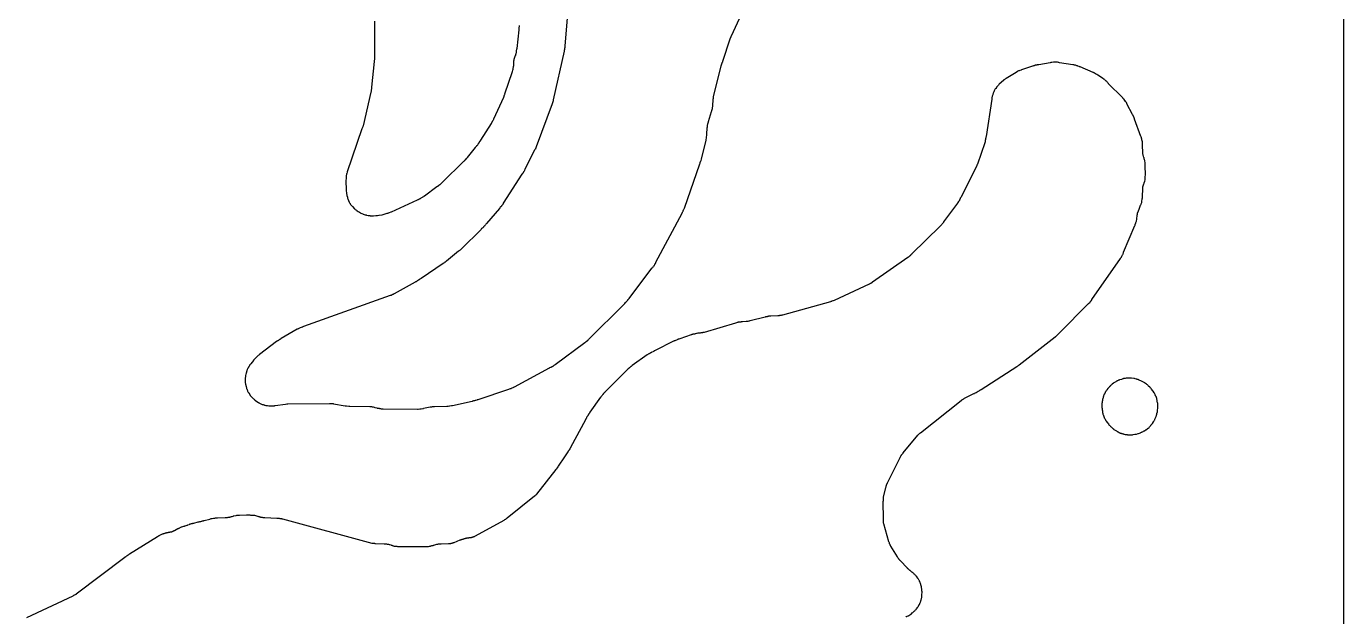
# Model space of a CAD drawing. Header units: millimetres. Extents: x 0 to 300, y 0 to 300.
# Drawn here: x 173.6 to 300.1, y 150 to 206.6 of the extents above; entities that cross this region are included whole.
import ezdxf

# ---------------------------------------------------------------- set-up
doc = ezdxf.new("R2010")
doc.units = ezdxf.units.MM
doc.layers.add('CUT', color=7, linetype='CONTINUOUS')

msp = doc.modelspace()

# ---------------------------------------------------------------- linework, layer by layer
at = {"layer": 'CUT'}
for points in [[(300.05, 299.43), (300.05, 0.57)], [(225.58, 208.2), (225.3, 204.78), (225.29, 204.75), (225.29, 204.74), (225.29, 204.72), (225.28, 204.68), (225.27, 204.63), (225.27, 204.62), (225.27, 204.58), (225.26, 204.54), (225.26, 204.52), (225.26, 204.49), (225.25, 204.47), (225.25, 204.46), (225.25, 204.45), (225.25, 204.43), (225.24, 204.41), (225.24, 204.39), (225.23, 204.37), (225.22, 204.32), (225.22, 204.3), (225.21, 204.26), (224.17, 199.59), (224.17, 199.56), (224.16, 199.53), (224.16, 199.51), (224.15, 199.48), (224.15, 199.47), (224.15, 199.46), (224.14, 199.44), (224.14, 199.42), (224.13, 199.4), (224.12, 199.37), (224.12, 199.36), (224.11, 199.34), (224.1, 199.31), (224.09, 199.29), (224.09, 199.27), (224.08, 199.24), (224.08, 199.23), (224.07, 199.21), (222.53, 195.08), (222.52, 195.06), (222.51, 195.03), (222.5, 195.01), (222.5, 194.99), (222.49, 194.97), (222.49, 194.96), (222.48, 194.94), (222.48, 194.93), (222.46, 194.88), (222.46, 194.87), (222.44, 194.86), (222.41, 194.81), (222.37, 194.75), (221.46, 192.95), (221.44, 192.9), (221.42, 192.85), (221.4, 192.82), (221.4, 192.81), (221.37, 192.76), (221.35, 192.71), (221.35, 192.7), (221.34, 192.69), (221.32, 192.67), (221.31, 192.65), (221.3, 192.64), (221.29, 192.63), (221.29, 192.62), (221.27, 192.6), (221.24, 192.55), (221.24, 192.54), (221.23, 192.53), (221.22, 192.52), (221.21, 192.51), (221.21, 192.5), (221.17, 192.46), (219.38, 189.66), (219.36, 189.62), (219.34, 189.58), (219.32, 189.55), (219.3, 189.51), (219.29, 189.51), (219.28, 189.49), (219.23, 189.44), (219.22, 189.42), (219.2, 189.4), (219.16, 189.36), (219.13, 189.32), (219.12, 189.32), (219.12, 189.31), (219.08, 189.28), (219.06, 189.24), (219.03, 189.21), (219.02, 189.19), (219, 189.18), (219, 189.17), (217.75, 187.72), (217.73, 187.68), (217.71, 187.66), (217.67, 187.6), (217.6, 187.53), (217.61, 187.53), (217.6, 187.52), (217.57, 187.49), (217.56, 187.48), (217.55, 187.47), (217.52, 187.43), (217.49, 187.4), (217.5, 187.4), (217.45, 187.35), (217.4, 187.32), (217.34, 187.26), (217.33, 187.25), (217.3, 187.23), (217.24, 187.16), (215.37, 185.28), (215.36, 185.28), (215.3, 185.22), (215.24, 185.18), (215.17, 185.13), (215.14, 185.11), (215.09, 185.07), (213.93, 184.12), (213.91, 184.1), (213.9, 184.1), (213.83, 184.04), (213.8, 184.01), (213.78, 184), (213.73, 183.96), (213.7, 183.94), (213.69, 183.94), (213.66, 183.92), (213.64, 183.92), (213.61, 183.9), (213.59, 183.89), (211.49, 182.45), (211.47, 182.44), (211.43, 182.41), (211.42, 182.41), (211.38, 182.38), (211.36, 182.37), (211.33, 182.35), (211.32, 182.34), (211.31, 182.34), (211.29, 182.32), (211.28, 182.31), (211.27, 182.3), (211.26, 182.3), (211.24, 182.29), (211.24, 182.28), (211.23, 182.28), (211.23, 182.27), (211.22, 182.27), (211.21, 182.26), (211.18, 182.25), (211.18, 182.24), (211.17, 182.24), (211.14, 182.22), (211.12, 182.21), (211.1, 182.2), (211.08, 182.19), (211.04, 182.17), (211.01, 182.14), (211, 182.14), (210.99, 182.13), (210.97, 182.12), (210.95, 182.11), (210.94, 182.1), (210.93, 182.1), (208.89, 180.97), (208.8, 180.92), (208.79, 180.92), (208.76, 180.91), (208.74, 180.9), (208.7, 180.88), (208.69, 180.88), (208.67, 180.87), (208.65, 180.86), (208.64, 180.85), (208.61, 180.83), (208.6, 180.83), (208.59, 180.82), (208.58, 180.81), (208.57, 180.81), (208.56, 180.81), (208.51, 180.8), (200.19, 177.84), (200.12, 177.81), (200.1, 177.79), (200.06, 177.78), (199.88, 177.71), (199.81, 177.68), (199.68, 177.61), (199.67, 177.61), (199.65, 177.6), (199.63, 177.59), (199.6, 177.57), (198.06, 176.68), (198.05, 176.68), (198.03, 176.66), (198.02, 176.65), (198, 176.64), (197.98, 176.63), (197.97, 176.63), (197.94, 176.61), (197.92, 176.6), (197.91, 176.6), (197.86, 176.56), (197.82, 176.54), (197.8, 176.53), (197.8, 176.52), (197.79, 176.52), (197.79, 176.51), (197.74, 176.48), (197.73, 176.48), (197.69, 176.46), (197.66, 176.43), (197.65, 176.42), (197.63, 176.41), (197.6, 176.39), (195.98, 175.16), (195.93, 175.11), (195.92, 175.1), (195.9, 175.09), (195.85, 175.06), (195.78, 175), (195.75, 174.96), (195.52, 174.73), (195.48, 174.7), (195.45, 174.66), (195.41, 174.6), (195.4, 174.59), (195.14, 174.26), (195.14, 174.25), (195.11, 174.22), (195.1, 174.21), (195.05, 174.15), (195.02, 174.12), (195, 174.08), (194.97, 174.03), (194.95, 174), (194.87, 173.85), (194.86, 173.84), (194.8, 173.72), (194.78, 173.67), (194.76, 173.61), (194.75, 173.56), (194.75, 173.54), (194.74, 173.51), (194.71, 173.43), (194.7, 173.4), (194.7, 173.39), (194.69, 173.36), (194.68, 173.34), (194.68, 173.33), (194.67, 173.27), (194.64, 173.14), (194.62, 173.08), (194.62, 173.04), (194.62, 173.01), (194.62, 172.99), (194.61, 172.91), (194.61, 172.86), (194.61, 172.85), (194.6, 172.67), (194.6, 172.6), (194.61, 172.48), (194.61, 172.47), (194.61, 172.44), (194.61, 172.42), (194.62, 172.37), (194.63, 172.31), (194.64, 172.25), (194.65, 172.23), (194.65, 172.21), (194.65, 172.19), (194.66, 172.16), (194.66, 172.15), (194.68, 172.1), (194.74, 171.9), (194.75, 171.85), (194.79, 171.75), (194.81, 171.7), (194.81, 171.69), (194.83, 171.64), (194.86, 171.58), (194.9, 171.53), (194.91, 171.51), (194.93, 171.47), (194.94, 171.46), (194.95, 171.45), (195.04, 171.3), (195.09, 171.23), (195.2, 171.1), (195.24, 171.07), (195.37, 170.94), (195.41, 170.89), (195.45, 170.86), (195.45, 170.85), (195.46, 170.85), (195.48, 170.83), (195.49, 170.81), (195.54, 170.77), (195.58, 170.74), (195.59, 170.74), (195.6, 170.73), (195.8, 170.59), (195.81, 170.58), (195.87, 170.54), (195.88, 170.53), (195.9, 170.52), (195.92, 170.51), (195.93, 170.51), (195.95, 170.5), (195.97, 170.49), (195.98, 170.48), (196.03, 170.46), (196.04, 170.46), (196.24, 170.37), (196.32, 170.34), (196.38, 170.32), (196.39, 170.32), (196.4, 170.31), (196.43, 170.31), (196.45, 170.3), (196.49, 170.29), (196.57, 170.27), (196.62, 170.27), (196.64, 170.27), (196.65, 170.27), (196.75, 170.25), (196.88, 170.23), (196.92, 170.22), (196.97, 170.22), (197.25, 170.22), (197.31, 170.22), (197.38, 170.23), (197.4, 170.24), (197.44, 170.25), (197.47, 170.26), (197.48, 170.26), (198.46, 170.4), (198.59, 170.41), (198.68, 170.41), (198.69, 170.41), (202.69, 170.46), (202.76, 170.45), (202.82, 170.45), (202.89, 170.45), (203.02, 170.44), (203.03, 170.44), (203.08, 170.43), (204.21, 170.24), (204.24, 170.23), (204.33, 170.22), (204.34, 170.22), (204.54, 170.2), (204.6, 170.2), (204.65, 170.2), (206.57, 170.16), (206.58, 170.16), (206.62, 170.16), (206.67, 170.15), (206.74, 170.15), (206.78, 170.14), (206.8, 170.14), (206.85, 170.14), (206.86, 170.14), (206.9, 170.12), (206.98, 170.1), (207.04, 170.08), (207.09, 170.06), (207.23, 170.02), (207.28, 170.01), (207.31, 170.01), (207.33, 170), (207.38, 170), (207.39, 170), (207.4, 170), (207.47, 169.99), (207.5, 169.98), (207.55, 169.97), (207.57, 169.97), (207.6, 169.96), (207.65, 169.95), (207.79, 169.94), (207.83, 169.94), (207.84, 169.94), (211.14, 169.92), (211.18, 169.92), (211.21, 169.92), (211.38, 169.93), (211.39, 169.93), (211.41, 169.93), (211.45, 169.93), (211.5, 169.94), (211.66, 169.97), (211.67, 169.97), (211.72, 169.98), (211.73, 169.99), (212.36, 170.13), (212.43, 170.14), (212.44, 170.14), (212.51, 170.14), (212.57, 170.15), (212.59, 170.15), (212.64, 170.15), (212.69, 170.16), (212.76, 170.16), (212.78, 170.16), (213.97, 170.21), (214.04, 170.21), (214.1, 170.21), (214.2, 170.22), (214.26, 170.23), (214.41, 170.26), (214.45, 170.26), (214.51, 170.27), (216.4, 170.69), (216.41, 170.69), (216.42, 170.69), (216.45, 170.7), (216.5, 170.71), (216.55, 170.73), (216.56, 170.73), (216.59, 170.73), (216.66, 170.74), (216.72, 170.76), (216.74, 170.77), (216.87, 170.81), (216.9, 170.82), (216.91, 170.82), (216.96, 170.84), (216.98, 170.85), (219.92, 171.83), (219.97, 171.85), (220.06, 171.88), (220.1, 171.89), (220.11, 171.89), (220.13, 171.9), (220.16, 171.91), (220.17, 171.92), (220.18, 171.92), (220.18, 171.93), (220.22, 171.94), (220.33, 172), (220.35, 172.01), (220.38, 172.02), (220.44, 172.04), (223.81, 173.87), (223.83, 173.88), (223.84, 173.88), (223.86, 173.89), (223.93, 173.93), (223.97, 173.95), (223.98, 173.95), (224.01, 173.96), (224.03, 173.97), (224.08, 174), (224.09, 174.01), (224.1, 174.01), (224.15, 174.04), (224.16, 174.05), (224.2, 174.08), (224.27, 174.13), (224.32, 174.16), (224.37, 174.19), (227.2, 176.29), (227.23, 176.32), (227.26, 176.35), (227.27, 176.35), (227.32, 176.39), (227.34, 176.4), (227.46, 176.51), (227.48, 176.52), (227.51, 176.54), (227.55, 176.58), (230.97, 179.97), (231.03, 180.04), (231.05, 180.06), (231.11, 180.13), (231.11, 180.14), (231.16, 180.19), (231.18, 180.21), (231.2, 180.23), (231.22, 180.25), (231.26, 180.29), (231.3, 180.34), (231.32, 180.37), (231.33, 180.39), (231.34, 180.4), (231.34, 180.41), (231.35, 180.42), (231.38, 180.45), (231.39, 180.47), (231.42, 180.5), (231.45, 180.53), (233.65, 183.43), (233.68, 183.47), (233.73, 183.51), (233.75, 183.55), (233.76, 183.57), (233.8, 183.62), (233.81, 183.63), (233.81, 183.64), (233.82, 183.65), (233.83, 183.66), (233.85, 183.67), (233.88, 183.73), (233.92, 183.78), (233.94, 183.84), (233.98, 183.89), (234.01, 183.94), (234.02, 183.96), (234.03, 183.98), (234.03, 184), (236.54, 188.73), (236.55, 188.74), (236.57, 188.78), (236.59, 188.82), (236.61, 188.87), (236.62, 188.88), (236.64, 188.92), (236.66, 188.97), (236.67, 189), (236.68, 189.03), (236.68, 189.04), (236.71, 189.09), (236.73, 189.14), (236.76, 189.19), (238.25, 193.46), (238.26, 193.5), (238.28, 193.56), (238.29, 193.6), (238.31, 193.63), (238.31, 193.64), (238.32, 193.66), (238.33, 193.69), (238.34, 193.71), (238.34, 193.72), (238.36, 193.77), (238.4, 193.91), (238.4, 193.93), (238.84, 195.69), (238.85, 195.73), (238.86, 195.78), (238.88, 195.9), (238.89, 195.95), (238.89, 196), (238.91, 196.19), (238.91, 196.2), (238.92, 196.23), (238.92, 196.26), (238.92, 196.27), (238.93, 196.32), (238.96, 196.88), (238.96, 196.91), (238.96, 196.94), (238.97, 196.98), (238.98, 197.04), (238.98, 197.07), (238.99, 197.14), (238.99, 197.2), (239, 197.25), (239.02, 197.31), (239.03, 197.34), (239.05, 197.39), (239.05, 197.42), (239.06, 197.44), (239.06, 197.45), (239.07, 197.47), (239.08, 197.52), (239.37, 198.47), (239.39, 198.52), (239.41, 198.58), (239.45, 198.76), (239.45, 198.78), (239.47, 198.89), (239.48, 198.95), (239.48, 199), (239.48, 199.06), (239.52, 199.58), (239.52, 199.63), (239.53, 199.66), (239.53, 199.67), (239.54, 199.69), (239.55, 199.74), (239.56, 199.79), (239.56, 199.84), (239.56, 199.85), (239.57, 199.88), (240.29, 202.84), (240.3, 202.86), (240.3, 202.89), (240.31, 202.9), (240.32, 202.93), (240.32, 202.94), (240.33, 202.96), (240.33, 202.97), (240.34, 202.98), (240.34, 202.99), (240.35, 203.01), (240.37, 203.07), (240.38, 203.1), (240.39, 203.14), (240.4, 203.16), (240.42, 203.2), (240.44, 203.25), (240.45, 203.28), (240.46, 203.31), (241.16, 205.45), (241.17, 205.47), (241.18, 205.5), (241.2, 205.53), (241.22, 205.58), (241.23, 205.61), (241.24, 205.64), (241.26, 205.69), (241.27, 205.72), (242.81, 209.05)], [(207.02, 207.13), (207, 203.46), (207, 203.44), (206.99, 203.35), (206.98, 203.26), (206.73, 200.82), (206.73, 200.8), (206.73, 200.76), (206.72, 200.71), (206.72, 200.69), (206.72, 200.64), (206.71, 200.62), (206.71, 200.61), (206.71, 200.6), (206.7, 200.54), (206.7, 200.5), (206.7, 200.48), (206.7, 200.46), (206.7, 200.44), (206.69, 200.44), (206.69, 200.42), (206.69, 200.41), (206.68, 200.4), (206.67, 200.34), (205.92, 197.11), (205.9, 197.02), (205.89, 197.01), (205.85, 196.93), (205.83, 196.87), (205.83, 196.86), (205.81, 196.81), (205.81, 196.8), (204.4, 192.69), (204.39, 192.66), (204.35, 192.52), (204.34, 192.48), (204.3, 192.28), (204.29, 192.23), (204.28, 192.14), (204.28, 192.07), (204.28, 192), (204.27, 191.87), (204.27, 191.82), (204.29, 190.96), (204.29, 190.91), (204.29, 190.85), (204.31, 190.66), (204.32, 190.6), (204.35, 190.45), (204.37, 190.4), (204.41, 190.25), (204.41, 190.24), (204.42, 190.21), (204.42, 190.2), (204.43, 190.14), (204.45, 190.09), (204.51, 189.94), (204.53, 189.89), (204.55, 189.86), (204.55, 189.85), (204.57, 189.81), (204.59, 189.77), (204.59, 189.76), (204.62, 189.71), (204.67, 189.63), (204.68, 189.61), (204.71, 189.56), (204.74, 189.52), (204.78, 189.47), (204.89, 189.35), (204.91, 189.34), (205.1, 189.14), (205.12, 189.12), (205.16, 189.07), (205.21, 189.02), (205.27, 188.99), (205.32, 188.95), (205.34, 188.94), (205.43, 188.88), (205.5, 188.83), (205.54, 188.81), (205.55, 188.8), (205.56, 188.8), (205.66, 188.74), (205.71, 188.72), (205.89, 188.64), (205.94, 188.62), (206.12, 188.56), (206.18, 188.54), (206.2, 188.54), (206.24, 188.53), (206.25, 188.53), (206.39, 188.5), (206.42, 188.5), (206.55, 188.48), (206.59, 188.47), (206.64, 188.47), (206.9, 188.47), (206.93, 188.47), (207.14, 188.48), (207.21, 188.48), (207.29, 188.49), (207.43, 188.51), (207.47, 188.51), (207.71, 188.56), (207.75, 188.57), (208.24, 188.71), (208.28, 188.72), (208.39, 188.76), (208.4, 188.76), (208.42, 188.77), (208.45, 188.78), (208.6, 188.84), (208.63, 188.85), (211.15, 190), (211.19, 190.02), (211.2, 190.03), (211.21, 190.03), (211.23, 190.04), (211.26, 190.05), (211.29, 190.06), (211.34, 190.08), (211.39, 190.11), (211.44, 190.13), (211.46, 190.15), (211.48, 190.17), (211.5, 190.18), (211.68, 190.29), (211.73, 190.33), (211.74, 190.33), (211.77, 190.36), (211.79, 190.38), (211.8, 190.39), (213, 191.26), (213.04, 191.28), (213.08, 191.32), (213.09, 191.32), (213.1, 191.33), (213.11, 191.33), (213.12, 191.34), (213.14, 191.35), (213.15, 191.35), (213.17, 191.37), (213.17, 191.38), (213.18, 191.38), (213.19, 191.39), (213.22, 191.41), (213.23, 191.41), (213.23, 191.42), (213.25, 191.43), (213.26, 191.44), (213.29, 191.46), (213.3, 191.47), (213.32, 191.48), (213.37, 191.52), (213.41, 191.56), (213.42, 191.57), (213.43, 191.58), (213.47, 191.62), (213.48, 191.63), (213.53, 191.68), (213.58, 191.72), (215.52, 193.63), (215.56, 193.66), (215.6, 193.7), (215.64, 193.74), (215.65, 193.75), (215.68, 193.78), (215.69, 193.79), (215.73, 193.83), (215.78, 193.88), (215.83, 193.95), (215.85, 193.96), (215.86, 193.98), (215.87, 193.98), (215.93, 194.05), (215.94, 194.07), (216.7, 195.02), (216.71, 195.04), (216.77, 195.1), (216.82, 195.14), (216.83, 195.17), (216.84, 195.19), (216.85, 195.2), (216.87, 195.22), (216.88, 195.23), (216.89, 195.25), (216.92, 195.28), (216.95, 195.32), (216.97, 195.35), (216.98, 195.37), (216.99, 195.38), (217.01, 195.4), (217.02, 195.42), (217.03, 195.44), (217.04, 195.45), (217.04, 195.46), (217.05, 195.47), (217.06, 195.48), (217.07, 195.5), (217.08, 195.51), (217.08, 195.52), (217.09, 195.54), (217.09, 195.55), (217.1, 195.56), (217.12, 195.58), (217.14, 195.61), (217.15, 195.62), (217.18, 195.67), (217.19, 195.69), (217.2, 195.71), (217.21, 195.72), (218.23, 197.31), (218.26, 197.36), (218.27, 197.38), (218.28, 197.41), (218.29, 197.42), (218.29, 197.43), (218.4, 197.63), (218.41, 197.64), (218.44, 197.68), (218.46, 197.73), (218.48, 197.78), (219.42, 199.85), (219.43, 199.86), (219.44, 199.89), (219.45, 199.92), (219.47, 199.97), (219.47, 199.98), (219.5, 200.07), (219.51, 200.09), (219.53, 200.15), (219.54, 200.17), (220.25, 202.31), (220.3, 202.45), (220.3, 202.47), (220.31, 202.49), (220.31, 202.5), (220.31, 202.51), (220.33, 202.58), (220.36, 202.74), (220.37, 202.79), (220.37, 202.81), (220.38, 202.85), (220.39, 202.93), (220.39, 203), (220.39, 203.04), (220.4, 203.19), (220.4, 203.23), (220.4, 203.33), (220.41, 203.42), (220.41, 203.46), (220.42, 203.48), (220.43, 203.52), (220.43, 203.53), (220.44, 203.56), (220.45, 203.58), (220.45, 203.59), (220.46, 203.62), (220.47, 203.63), (220.48, 203.65), (220.48, 203.66), (220.49, 203.68), (220.5, 203.7), (220.51, 203.73), (220.52, 203.76), (220.53, 203.79), (220.53, 203.81), (220.54, 203.82), (220.55, 203.84), (220.55, 203.85), (220.57, 203.89), (220.59, 203.95), (220.61, 204.02), (220.62, 204.07), (220.63, 204.13), (220.63, 204.19), (220.63, 204.22), (220.66, 204.37), (220.67, 204.41), (220.69, 204.47), (220.7, 204.53), (220.9, 206.31), (220.9, 206.38), (220.9, 206.45), (220.92, 206.71)], [(258.05, 149.99), (258.05, 150), (258.1, 150.01), (258.15, 150.04), (258.23, 150.08), (258.24, 150.08), (258.26, 150.09), (258.31, 150.12), (258.5, 150.24), (258.55, 150.28), (258.64, 150.35), (258.69, 150.4), (258.85, 150.55), (258.87, 150.57), (258.92, 150.62), (258.96, 150.66), (259, 150.7), (259.04, 150.75), (259.05, 150.76), (259.17, 150.92), (259.19, 150.96), (259.22, 151), (259.3, 151.15), (259.32, 151.18), (259.4, 151.37), (259.42, 151.4), (259.43, 151.42), (259.45, 151.47), (259.47, 151.53), (259.49, 151.6), (259.5, 151.65), (259.5, 151.66), (259.51, 151.7), (259.51, 151.71), (259.54, 151.87), (259.56, 151.96), (259.57, 152.02), (259.57, 152.08), (259.57, 152.12), (259.58, 152.31), (259.58, 152.39), (259.57, 152.48), (259.57, 152.49), (259.57, 152.55), (259.56, 152.61), (259.55, 152.65), (259.52, 152.81), (259.51, 152.86), (259.46, 153.05), (259.46, 153.06), (259.46, 153.07), (259.45, 153.1), (259.45, 153.12), (259.43, 153.18), (259.42, 153.21), (259.41, 153.22), (259.4, 153.26), (259.39, 153.28), (259.38, 153.31), (259.38, 153.32), (259.37, 153.33), (259.34, 153.38), (259.32, 153.43), (259.3, 153.47), (259.3, 153.48), (259.27, 153.53), (259.22, 153.61), (259.2, 153.63), (259.19, 153.65), (259.18, 153.66), (259.17, 153.67), (259.17, 153.68), (259.16, 153.69), (259.15, 153.7), (259.15, 153.71), (259.14, 153.72), (259.13, 153.73), (259.1, 153.78), (259.03, 153.87), (258.98, 153.92), (258.95, 153.96), (258.91, 154.01), (258.86, 154.06), (258.82, 154.09), (258.79, 154.12), (258.75, 154.16), (258.74, 154.16), (258.7, 154.2), (258.67, 154.22), (258.65, 154.24), (258.62, 154.26), (258.61, 154.27), (258.59, 154.28), (258.51, 154.35), (258.47, 154.38), (258.46, 154.38), (258.43, 154.41), (258.42, 154.42), (258.4, 154.44), (258.33, 154.5), (258.31, 154.51), (258.3, 154.52), (258.27, 154.56), (258.23, 154.59), (258.22, 154.6), (258.19, 154.63), (258.18, 154.64), (257.47, 155.39), (257.45, 155.4), (257.43, 155.42), (257.41, 155.45), (257.39, 155.47), (257.37, 155.5), (257.32, 155.56), (257.31, 155.57), (257.27, 155.62), (257.24, 155.68), (257.24, 155.69), (257.21, 155.73), (256.59, 156.75), (256.57, 156.79), (256.56, 156.81), (256.54, 156.84), (256.54, 156.85), (256.53, 156.86), (256.52, 156.87), (256.51, 156.89), (256.5, 156.91), (256.49, 156.94), (256.48, 156.95), (256.48, 156.96), (256.47, 156.99), (256.46, 157), (256.46, 157.01), (256.45, 157.02), (256.44, 157.05), (256.44, 157.07), (256.42, 157.12), (256.4, 157.17), (255.91, 158.92), (255.89, 158.97), (255.89, 158.99), (255.89, 159), (255.89, 159.05), (255.88, 159.1), (255.88, 159.11), (255.88, 159.16), (255.88, 159.22), (255.87, 159.28), (255.86, 159.3), (255.86, 159.35), (255.85, 161.06), (255.86, 161.13), (255.86, 161.19), (255.86, 161.23), (255.87, 161.26), (255.88, 161.32), (255.88, 161.36), (255.89, 161.4), (255.89, 161.46), (256.11, 162.39), (256.13, 162.46), (256.13, 162.48), (256.13, 162.49), (256.13, 162.5), (256.14, 162.54), (256.14, 162.56), (256.15, 162.59), (256.15, 162.6), (256.16, 162.62), (256.17, 162.65), (256.18, 162.68), (256.19, 162.7), (256.19, 162.71), (256.2, 162.72), (256.2, 162.73), (256.21, 162.73), (256.21, 162.74), (256.22, 162.74), (256.22, 162.75), (256.23, 162.77), (256.24, 162.78), (256.25, 162.8), (256.27, 162.84), (256.27, 162.85), (257.46, 165.26), (257.46, 165.27), (257.47, 165.28), (257.49, 165.31), (257.51, 165.35), (257.54, 165.4), (257.55, 165.43), (257.56, 165.44), (257.57, 165.45), (257.57, 165.46), (257.61, 165.51), (257.62, 165.52), (257.64, 165.56), (257.65, 165.57), (257.66, 165.58), (257.69, 165.61), (257.69, 165.62), (257.73, 165.66), (257.75, 165.69), (257.76, 165.71), (259.18, 167.42), (259.23, 167.48), (259.24, 167.48), (259.24, 167.49), (259.3, 167.54), (259.3, 167.55), (259.32, 167.57), (259.33, 167.58), (259.35, 167.59), (259.36, 167.6), (259.42, 167.64), (263.33, 170.73), (263.38, 170.78), (263.39, 170.79), (263.42, 170.8), (263.42, 170.81), (263.44, 170.82), (263.44, 170.83), (263.45, 170.83), (263.51, 170.87), (263.55, 170.9), (263.57, 170.91), (263.58, 170.91), (263.62, 170.93), (263.66, 170.95), (263.71, 170.98), (264.56, 171.4), (264.61, 171.42), (264.62, 171.43), (264.7, 171.46), (264.77, 171.5), (264.97, 171.62), (265, 171.64), (265.05, 171.66), (265.09, 171.7), (265.1, 171.7), (265.14, 171.72), (265.16, 171.73), (265.17, 171.75), (265.19, 171.76), (265.26, 171.81), (268.68, 173.99), (268.69, 174), (268.74, 174.03), (268.77, 174.05), (268.82, 174.09), (268.87, 174.14), (268.91, 174.17), (272.35, 176.84), (272.4, 176.89), (272.41, 176.89), (272.56, 177.02), (272.6, 177.06), (272.61, 177.07), (272.63, 177.09), (272.64, 177.1), (272.67, 177.13), (272.72, 177.18), (272.74, 177.2), (275.56, 180.04), (275.58, 180.06), (275.59, 180.07), (275.67, 180.15), (275.71, 180.19), (275.71, 180.2), (275.75, 180.24), (275.77, 180.27), (275.78, 180.29), (275.8, 180.31), (275.83, 180.35), (275.84, 180.36), (275.85, 180.38), (275.86, 180.39), (275.87, 180.4), (275.89, 180.42), (278.62, 184.37), (278.66, 184.42), (278.68, 184.46), (278.7, 184.48), (278.72, 184.5), (278.73, 184.53), (278.74, 184.54), (278.74, 184.55), (278.75, 184.56), (278.77, 184.6), (278.79, 184.65), (278.83, 184.72), (278.85, 184.76), (278.87, 184.8), (278.89, 184.85), (278.91, 184.9), (278.92, 184.93), (278.92, 184.96), (280.01, 187.53), (280.02, 187.55), (280.03, 187.57), (280.04, 187.59), (280.04, 187.61), (280.05, 187.63), (280.1, 187.78), (280.11, 187.81), (280.15, 187.95), (280.16, 187.98), (280.19, 188.12), (280.2, 188.19), (280.2, 188.25), (280.2, 188.28), (280.22, 188.38), (280.22, 188.39), (280.23, 188.42), (280.23, 188.44), (280.24, 188.49), (280.24, 188.55), (280.25, 188.6), (280.25, 188.62), (280.25, 188.63), (280.25, 188.64), (280.26, 188.68), (280.26, 188.69), (280.27, 188.73), (280.27, 188.74), (280.28, 188.76), (280.29, 188.79), (280.29, 188.8), (280.3, 188.81), (280.3, 188.82), (280.31, 188.83), (280.32, 188.85), (280.33, 188.88), (280.34, 188.9), (280.35, 188.92), (280.35, 188.93), (280.36, 188.96), (280.38, 189.01), (280.56, 189.47), (280.58, 189.5), (280.61, 189.58), (280.62, 189.61), (280.64, 189.67), (280.64, 189.68), (280.64, 189.69), (280.66, 189.73), (280.67, 189.79), (280.67, 189.81), (280.68, 189.84), (280.68, 189.87), (280.68, 189.9), (280.71, 190.04), (280.72, 190.08), (280.72, 190.09), (280.72, 190.1), (280.74, 190.18), (280.74, 190.25), (280.74, 190.33), (280.77, 191.02), (280.77, 191.05), (280.77, 191.13), (280.78, 191.22), (280.78, 191.25), (280.78, 191.27), (280.79, 191.28), (280.79, 191.29), (280.79, 191.3), (280.8, 191.32), (280.81, 191.35), (280.81, 191.36), (280.83, 191.41), (280.83, 191.42), (280.83, 191.43), (280.84, 191.45), (280.84, 191.46), (280.85, 191.47), (280.85, 191.48), (280.86, 191.51), (280.87, 191.53), (280.89, 191.59), (280.9, 191.61), (280.9, 191.62), (280.91, 191.64), (280.91, 191.65), (280.92, 191.67), (280.93, 191.7), (280.93, 191.71), (280.93, 191.72), (280.95, 191.76), (280.99, 191.94), (281, 192), (281, 192.07), (281, 192.08), (281.01, 192.15), (281.01, 192.19), (281.02, 192.39), (281.02, 192.43), (281.01, 193.22), (281.01, 193.27), (281.01, 193.31), (281, 193.46), (280.99, 193.52), (280.98, 193.57), (280.96, 193.7), (280.95, 193.76), (280.93, 193.84), (280.93, 193.85), (280.91, 193.9), (280.9, 193.95), (280.9, 193.96), (280.89, 193.99), (280.89, 194.01), (280.87, 194.07), (280.83, 194.17), (280.81, 194.24), (280.8, 194.28), (280.79, 194.31), (280.78, 194.39), (280.77, 194.48), (280.77, 194.52), (280.77, 194.54), (280.75, 195.22), (280.75, 195.3), (280.75, 195.34), (280.74, 195.44), (280.74, 195.45), (280.74, 195.48), (280.74, 195.51), (280.73, 195.57), (280.69, 195.76), (280.67, 195.81), (280.6, 196.04), (280.59, 196.08), (279.98, 197.72), (279.97, 197.76), (279.96, 197.81), (279.95, 197.82), (279.94, 197.86), (279.84, 198.08), (279.83, 198.1), (279.82, 198.12), (279.8, 198.16), (279.79, 198.17), (279.24, 199.21), (279.24, 199.22), (279.22, 199.27), (279.21, 199.3), (279.2, 199.32), (279.17, 199.37), (279.16, 199.38), (279.15, 199.4), (279.14, 199.41), (279.13, 199.42), (279.12, 199.44), (278.98, 199.63), (278.97, 199.64), (278.93, 199.69), (278.89, 199.73), (278.88, 199.74), (278.86, 199.76), (278.82, 199.8), (278.82, 199.81), (278.78, 199.86), (277.49, 201.14), (277.47, 201.16), (277.42, 201.21), (277.39, 201.24), (277.38, 201.25), (277.38, 201.26), (277.34, 201.31), (277.3, 201.35), (277.29, 201.35), (277.28, 201.37), (277.26, 201.39), (277.25, 201.39), (277.18, 201.46), (277.14, 201.49), (277.12, 201.5), (277.12, 201.51), (277.1, 201.52), (277.09, 201.52), (277.05, 201.56), (277.03, 201.57), (277, 201.6), (276.96, 201.62), (276.95, 201.63), (276.94, 201.64), (276.9, 201.67), (276.46, 201.96), (276.43, 201.98), (276.42, 201.98), (276.39, 202), (276.38, 202.01), (276.37, 202.02), (276.3, 202.06), (276.26, 202.09), (276.24, 202.1), (276.21, 202.12), (276.15, 202.15), (276.14, 202.15), (276.13, 202.16), (276.11, 202.17), (276.08, 202.18), (276.07, 202.19), (276.04, 202.2), (276.03, 202.2), (276.01, 202.21), (276, 202.21), (274.77, 202.74), (274.72, 202.76), (274.69, 202.77), (274.67, 202.78), (274.54, 202.83), (274.52, 202.83), (274.51, 202.84), (274.47, 202.85), (274.45, 202.86), (274.31, 202.9), (274.28, 202.91), (274.25, 202.92), (274.2, 202.93), (274.15, 202.94), (274.13, 202.94), (274.09, 202.94), (274.06, 202.94), (274.05, 202.94), (272.76, 203.15), (272.72, 203.16), (272.66, 203.18), (272.59, 203.19), (272.53, 203.19), (272.22, 203.19), (272.18, 203.19), (272.04, 203.18), (271.99, 203.17), (271.95, 203.16), (271.94, 203.16), (271.89, 203.15), (271.86, 203.14), (270.79, 202.96), (270.77, 202.96), (270.72, 202.96), (270.64, 202.94), (270.6, 202.93), (270.56, 202.93), (270.54, 202.92), (270.49, 202.91), (270.44, 202.9), (270.42, 202.89), (270.38, 202.88), (270.36, 202.87), (270.34, 202.86), (270.33, 202.86), (270.31, 202.85), (270.29, 202.84), (270.28, 202.84), (270.27, 202.84), (270.22, 202.83), (270.19, 202.82), (269.11, 202.46), (269.08, 202.45), (268.95, 202.4), (268.9, 202.38), (268.89, 202.38), (268.84, 202.36), (268.72, 202.3), (268.71, 202.29), (268.7, 202.29), (268.69, 202.28), (268.67, 202.26), (268.65, 202.25), (268.61, 202.23), (268.6, 202.22), (267.65, 201.65), (267.59, 201.62), (267.54, 201.58), (267.48, 201.55), (267.44, 201.5), (267.43, 201.49), (267.41, 201.47), (267.38, 201.45), (267.2, 201.3), (267.17, 201.26), (266.98, 201.08), (266.95, 201.05), (266.91, 201.01), (266.88, 200.98), (266.84, 200.94), (266.79, 200.88), (266.75, 200.84), (266.72, 200.79), (266.72, 200.78), (266.65, 200.69), (266.61, 200.63), (266.51, 200.46), (266.49, 200.42), (266.48, 200.41), (266.47, 200.38), (266.46, 200.35), (266.43, 200.3), (266.4, 200.22), (266.39, 200.19), (266.37, 200.13), (266.36, 200.06), (266.32, 199.93), (266.3, 199.89), (266.28, 199.8), (266.27, 199.74), (266.27, 199.7), (266.27, 199.69), (266.27, 199.67), (266.26, 199.64), (265.73, 196.06), (265.71, 196), (265.71, 195.98), (265.7, 195.96), (265.7, 195.95), (265.69, 195.93), (265.69, 195.9), (265.68, 195.87), (265.67, 195.84), (265.67, 195.82), (265.67, 195.81), (265.66, 195.77), (265.66, 195.76), (265.65, 195.73), (265.65, 195.71), (265.64, 195.66), (265.64, 195.62), (265.62, 195.56), (265.62, 195.55), (265.62, 195.54), (265.6, 195.49), (265.6, 195.47), (264.9, 193.42), (264.88, 193.4), (264.87, 193.38), (264.86, 193.34), (264.85, 193.32), (264.84, 193.3), (264.84, 193.29), (264.83, 193.27), (264.82, 193.26), (264.81, 193.24), (264.8, 193.2), (264.79, 193.19), (264.78, 193.16), (264.77, 193.14), (264.77, 193.13), (264.76, 193.12), (263.3, 190.23), (263.29, 190.21), (263.25, 190.14), (263.25, 190.13), (263.24, 190.12), (263.23, 190.1), (263.21, 190.05), (263.18, 189.96), (263.16, 189.93), (263.14, 189.9), (263.09, 189.83), (263.02, 189.73), (263, 189.72), (263, 189.71), (262.98, 189.69), (261.65, 187.88), (261.62, 187.83), (261.59, 187.79), (261.59, 187.78), (261.58, 187.77), (261.57, 187.75), (261.54, 187.72), (261.52, 187.7), (261.47, 187.64), (261.46, 187.62), (261.45, 187.61), (261.43, 187.59), (261.4, 187.57), (261.34, 187.49), (258.57, 184.78), (258.57, 184.77), (258.56, 184.76), (258.53, 184.74), (258.47, 184.67), (258.46, 184.66), (258.44, 184.65), (258.42, 184.62), (258.41, 184.61), (258.4, 184.6), (258.39, 184.59), (258.38, 184.59), (258.34, 184.55), (258.32, 184.53), (258.31, 184.53), (258.28, 184.5), (258.26, 184.49), (258.25, 184.48), (258.22, 184.45), (254.81, 182.08), (254.8, 182.07), (254.76, 182.05), (254.75, 182.04), (254.75, 182.03), (254.74, 182.03), (254.73, 182.02), (254.71, 182.01), (254.7, 182.01), (254.68, 181.99), (254.66, 181.98), (254.65, 181.97), (254.63, 181.96), (254.61, 181.95), (254.6, 181.95), (254.59, 181.94), (254.56, 181.93), (254.52, 181.9), (254.5, 181.89), (251.14, 180.35), (251.03, 180.3), (251.01, 180.29), (250.93, 180.27), (250.88, 180.25), (250.87, 180.25), (250.82, 180.23), (250.81, 180.23), (250.79, 180.22), (246.17, 178.94), (246.12, 178.92), (246.06, 178.91), (246.04, 178.91), (246.02, 178.9), (246.01, 178.9), (246, 178.9), (245.99, 178.9), (245.97, 178.89), (245.96, 178.89), (245.94, 178.88), (245.93, 178.88), (245.92, 178.88), (245.9, 178.88), (245.85, 178.87), (245.79, 178.86), (245.76, 178.86), (245.73, 178.86), (245.05, 178.83), (245.01, 178.83), (244.94, 178.83), (244.85, 178.82), (244.79, 178.81), (244.73, 178.79), (244.7, 178.78), (244.56, 178.76), (244.51, 178.75), (243.06, 178.37), (243.05, 178.37), (242.98, 178.35), (242.97, 178.35), (242.94, 178.34), (242.86, 178.33), (242.77, 178.32), (242.73, 178.32), (242.7, 178.32), (242.33, 178.3), (242.27, 178.29), (242.21, 178.28), (242.17, 178.27), (242.15, 178.26), (242.06, 178.25), (242.05, 178.25), (241.98, 178.25), (241.92, 178.24), (241.89, 178.23), (241.85, 178.22), (241.83, 178.22), (241.82, 178.22), (241.76, 178.2), (241.68, 178.17), (238.65, 177.27), (238.61, 177.26), (238.58, 177.25), (238.55, 177.25), (238.54, 177.25), (238.53, 177.25), (238.52, 177.25), (238.51, 177.24), (238.48, 177.24), (238.46, 177.24), (238.34, 177.22), (238.26, 177.21), (238.17, 177.2), (238.14, 177.19), (238.12, 177.19), (238.1, 177.19), (238.09, 177.19), (238.04, 177.19), (237.97, 177.18), (237.93, 177.17), (237.83, 177.15), (237.81, 177.14), (237.8, 177.14), (237.72, 177.12), (237.57, 177.09), (237.56, 177.08), (237.52, 177.07), (237.48, 177.06), (237.47, 177.06), (237.45, 177.05), (237.44, 177.05), (237.42, 177.04), (237.4, 177.04), (236.32, 176.67), (236.24, 176.64), (236.23, 176.63), (236.2, 176.62), (236.18, 176.61), (236.16, 176.6), (236.14, 176.59), (236.13, 176.59), (236.12, 176.58), (236.11, 176.58), (236.07, 176.56), (235.86, 176.47), (235.84, 176.46), (235.83, 176.46), (235.79, 176.45), (235.75, 176.43), (235.74, 176.42), (235.73, 176.42), (233.97, 175.54), (233.9, 175.51), (233.89, 175.5), (233.87, 175.49), (233.86, 175.48), (233.81, 175.45), (233.78, 175.43), (233.75, 175.42), (233.63, 175.37), (233.62, 175.36), (233.61, 175.36), (233.61, 175.35), (233.6, 175.35), (233.58, 175.34), (233.53, 175.31), (233.52, 175.3), (233.48, 175.29), (233.46, 175.27), (233.44, 175.26), (233.37, 175.23), (233.35, 175.22), (233.29, 175.18), (233.24, 175.14), (233.2, 175.11), (231.76, 174.1), (231.71, 174.07), (231.71, 174.06), (231.67, 174.04), (231.64, 174.01), (231.62, 174), (231.61, 173.99), (231.58, 173.96), (231.56, 173.95), (231.52, 173.91), (231.49, 173.88), (231.47, 173.86), (231.46, 173.85), (231.45, 173.84), (231.44, 173.83), (231.43, 173.83), (231.42, 173.82), (231.4, 173.81), (231.36, 173.79), (231.32, 173.74), (231.28, 173.7), (231.27, 173.69), (231.26, 173.69), (231.23, 173.66), (231.19, 173.62), (231.17, 173.59), (229.13, 171.55), (229.1, 171.51), (229.08, 171.49), (229.07, 171.47), (229.06, 171.46), (229.05, 171.45), (229.04, 171.44), (229.01, 171.4), (228.98, 171.37), (228.98, 171.36), (228.97, 171.36), (228.96, 171.35), (228.95, 171.32), (228.93, 171.3), (228.91, 171.28), (228.88, 171.23), (228.85, 171.19), (228.82, 171.16), (228.76, 171.1), (228.73, 171.06), (228.72, 171.05), (227.69, 169.62), (227.68, 169.6), (227.67, 169.58), (227.64, 169.54), (227.64, 169.53), (227.63, 169.52), (227.62, 169.51), (227.62, 169.5), (227.61, 169.49), (227.6, 169.47), (227.59, 169.45), (227.58, 169.44), (227.57, 169.42), (227.55, 169.4), (227.54, 169.39), (227.54, 169.38), (227.53, 169.37), (227.51, 169.35), (227.51, 169.34), (227.5, 169.32), (227.5, 169.31), (227.49, 169.31), (227.49, 169.3), (227.48, 169.29), (227.48, 169.28), (227.47, 169.27), (227.47, 169.26), (227.46, 169.25), (227.43, 169.21), (227.4, 169.16), (227.38, 169.11), (227.37, 169.1), (227.36, 169.07), (227.35, 169.06), (227.34, 169.05), (227.33, 169.02), (227.33, 169.01), (227.32, 169), (227.31, 168.98), (227.31, 168.97), (227.3, 168.95), (226.86, 168.13), (225.84, 166.23), (225.83, 166.22), (225.82, 166.21), (225.8, 166.17), (225.78, 166.12), (225.77, 166.11), (225.77, 166.1), (225.76, 166.08), (225.75, 166.07), (225.75, 166.06), (225.73, 166.04), (225.73, 166.03), (225.72, 166.01), (225.71, 166), (225.7, 165.99), (225.69, 165.98), (225.69, 165.97), (225.68, 165.96), (225.68, 165.95), (225.67, 165.94), (225.66, 165.93), (225.62, 165.88), (225.61, 165.86), (225.6, 165.86), (225.57, 165.81), (225.26, 165.34), (224.65, 164.43), (224.6, 164.36), (224.55, 164.27), (224.52, 164.23), (224.5, 164.21), (224.48, 164.19), (224.48, 164.18), (224.47, 164.16), (224.46, 164.15), (224.42, 164.11), (222.57, 161.75), (222.56, 161.74), (222.55, 161.73), (222.53, 161.7), (222.53, 161.69), (222.52, 161.69), (222.51, 161.67), (222.5, 161.66), (222.49, 161.66), (222.46, 161.64), (222.4, 161.58), (222.39, 161.57), (222.38, 161.57), (219.75, 159.46), (219.74, 159.45), (219.69, 159.41), (219.59, 159.33), (219.57, 159.32), (219.56, 159.32), (219.5, 159.28), (219.49, 159.28), (219.47, 159.27), (219.45, 159.26), (219.43, 159.24), (216.68, 157.72), (216.6, 157.68), (216.59, 157.67), (216.58, 157.67), (216.55, 157.66), (216.54, 157.65), (216.53, 157.65), (216.51, 157.64), (216.5, 157.64), (216.49, 157.64), (216.48, 157.63), (216.47, 157.63), (216.42, 157.61), (216.4, 157.6), (216.36, 157.59), (216.34, 157.58), (216.33, 157.58), (216.31, 157.57), (216.29, 157.57), (216.28, 157.57), (216.26, 157.57), (216.23, 157.57), (216.2, 157.56), (216.19, 157.56), (216.17, 157.56), (216.14, 157.56), (216.07, 157.55), (216.04, 157.54), (216.03, 157.54), (215.97, 157.54), (215.91, 157.53), (215.86, 157.52), (215.83, 157.51), (215.79, 157.5), (215.72, 157.49), (215.67, 157.47), (215.66, 157.47), (215.61, 157.45), (215.55, 157.43), (215.52, 157.42), (215.51, 157.41), (215.46, 157.4), (215.45, 157.4), (215.41, 157.39), (215.35, 157.38), (215.3, 157.36), (215.28, 157.35), (215.25, 157.34), (215.21, 157.33), (214.63, 157.09), (214.57, 157.07), (214.55, 157.06), (214.52, 157.05), (214.47, 157.04), (214.47, 157.03), (214.43, 157.03), (214.38, 157.02), (214.35, 157.01), (214.34, 157.01), (214.31, 157), (214.26, 157), (214.19, 156.99), (214.14, 156.99), (214.12, 156.99), (213.4, 156.96), (213.38, 156.96), (213.33, 156.96), (213.24, 156.95), (213.23, 156.95), (213.17, 156.95), (213.12, 156.94), (213.11, 156.94), (213.06, 156.93), (212.95, 156.91), (212.88, 156.89), (212.68, 156.83), (212.66, 156.82), (212.61, 156.81), (212.58, 156.8), (212.57, 156.8), (212.56, 156.8), (212.54, 156.79), (212.53, 156.79), (212.5, 156.78), (212.48, 156.78), (212.43, 156.76), (212.42, 156.76), (212.38, 156.75), (212.36, 156.74), (212.33, 156.73), (212.25, 156.72), (212.16, 156.71), (209.24, 156.71), (209.19, 156.72), (209.12, 156.72), (209.11, 156.72), (209.06, 156.73), (209.02, 156.73), (208.99, 156.73), (208.97, 156.73), (208.92, 156.74), (208.85, 156.77), (208.84, 156.77), (208.79, 156.79), (208.76, 156.8), (208.73, 156.81), (208.71, 156.82), (208.67, 156.83), (208.66, 156.84), (208.62, 156.85), (208.6, 156.85), (208.49, 156.89), (208.44, 156.9), (208.39, 156.91), (208.26, 156.93), (208.21, 156.94), (208.16, 156.95), (208.11, 156.95), (208.1, 156.95), (208.01, 156.96), (207.96, 156.96), (207.94, 156.96), (207.12, 157), (207.11, 157), (207.08, 157), (207.03, 157.01), (206.96, 157.01), (206.93, 157.01), (206.91, 157.01), (206.86, 157.02), (206.79, 157.03), (198.22, 159.34), (198.18, 159.35), (198.15, 159.36), (198.12, 159.37), (198.1, 159.37), (198.07, 159.38), (198.05, 159.38), (197.96, 159.4), (197.9, 159.41), (197.85, 159.41), (197.84, 159.41), (197.78, 159.42), (197.7, 159.43), (197.63, 159.43), (196.5, 159.47), (196.49, 159.47), (196.48, 159.47), (196.44, 159.47), (196.4, 159.48), (196.32, 159.49), (196.26, 159.5), (196.22, 159.5), (196.21, 159.5), (196.19, 159.5), (196.16, 159.51), (196.12, 159.52), (196.11, 159.52), (196.1, 159.52), (196.08, 159.53), (196.05, 159.54), (196.02, 159.55), (195.98, 159.56), (195.97, 159.57), (195.92, 159.59), (195.85, 159.61), (195.81, 159.62), (195.61, 159.67), (195.53, 159.69), (195.46, 159.69), (195.45, 159.69), (195.38, 159.7), (195.34, 159.7), (195.19, 159.71), (195.18, 159.71), (195.17, 159.71), (195.15, 159.71), (195.13, 159.72), (195.09, 159.73), (195.02, 159.73), (194.75, 159.73), (194.73, 159.73), (194.05, 159.7), (194, 159.7), (193.99, 159.7), (193.96, 159.7), (193.93, 159.7), (193.88, 159.7), (193.82, 159.69), (193.77, 159.69), (193.7, 159.68), (193.51, 159.64), (193.5, 159.64), (193.49, 159.64), (193.48, 159.63), (193.47, 159.63), (193.46, 159.63), (193.41, 159.62), (193.32, 159.59), (193.3, 159.59), (193.29, 159.59), (193.27, 159.58), (193.24, 159.58), (193.19, 159.56), (193.16, 159.55), (193.13, 159.54), (193.11, 159.53), (193.08, 159.52), (193.07, 159.52), (193.03, 159.51), (192.99, 159.51), (192.94, 159.5), (192.92, 159.5), (192.87, 159.49), (192.85, 159.49), (192.82, 159.49), (192.8, 159.49), (192.75, 159.49), (192.69, 159.48), (191.95, 159.45), (191.89, 159.45), (191.84, 159.45), (191.78, 159.44), (191.76, 159.44), (191.73, 159.44), (191.71, 159.44), (191.66, 159.43), (191.61, 159.42), (191.6, 159.42), (191.57, 159.41), (191.44, 159.4), (191.4, 159.39), (191.36, 159.38), (191.35, 159.38), (191.32, 159.37), (191.3, 159.37), (191.25, 159.35), (191.24, 159.35), (191.22, 159.34), (191.19, 159.33), (190.66, 159.19), (190.61, 159.18), (190.55, 159.17), (190.5, 159.16), (190.49, 159.16), (190.48, 159.16), (190.45, 159.15), (190.4, 159.14), (190.31, 159.11), (190.26, 159.1), (190.22, 159.09), (190.21, 159.09), (190.15, 159.08), (190.05, 159.05), (190.04, 159.05), (189.64, 158.95), (189.6, 158.94), (189.59, 158.94), (189.55, 158.93), (189.54, 158.93), (189.52, 158.92), (189.49, 158.91), (189.48, 158.91), (189.46, 158.9), (189.45, 158.9), (189.43, 158.89), (189.41, 158.89), (189.4, 158.89), (189.36, 158.88), (189.31, 158.86), (189.3, 158.86), (189.25, 158.84), (189.23, 158.83), (189.21, 158.82), (189.09, 158.77), (189.07, 158.77), (189.04, 158.76), (189, 158.74), (188.99, 158.74), (188.8, 158.68), (188.77, 158.67), (188.73, 158.66), (188.69, 158.65), (188.48, 158.58), (188.46, 158.57), (188.38, 158.54), (188.32, 158.52), (188.29, 158.5), (188.21, 158.45), (188.19, 158.44), (188.14, 158.42), (188.13, 158.41), (187.8, 158.24), (187.79, 158.23), (187.78, 158.23), (187.76, 158.22), (187.73, 158.21), (187.71, 158.2), (187.69, 158.19), (187.68, 158.19), (187.67, 158.18), (187.63, 158.17), (187.63, 158.16), (187.61, 158.15), (187.6, 158.15), (187.59, 158.14), (187.58, 158.14), (187.57, 158.13), (187.56, 158.13), (187.54, 158.12), (187.52, 158.12), (187.5, 158.12), (187.43, 158.11), (187.38, 158.09), (187.37, 158.09), (187.36, 158.09), (187.35, 158.08), (187.34, 158.08), (187.32, 158.08), (187.31, 158.08), (187.27, 158.07), (187.25, 158.06), (187.23, 158.06), (187.22, 158.06), (187.19, 158.05), (187.17, 158.05), (187.13, 158.05), (187.08, 158.04), (187.05, 158.03), (187.03, 158.03), (187.01, 158.02), (187, 158.02), (186.98, 158.02), (186.97, 158.01), (186.96, 158.01), (186.95, 158.01), (186.94, 158.01), (186.93, 158), (186.89, 157.99), (186.88, 157.99), (186.85, 157.98), (186.8, 157.96), (186.78, 157.95), (186.77, 157.95), (186.76, 157.95), (186.74, 157.94), (186.73, 157.94), (186.72, 157.94), (186.68, 157.92), (186.67, 157.92), (186.66, 157.92), (186.63, 157.91), (186.55, 157.88), (186.45, 157.83), (186.43, 157.81), (186.38, 157.78), (186.34, 157.76), (186.31, 157.74), (186.3, 157.74), (186.29, 157.73), (186.28, 157.73), (186.26, 157.72), (186.25, 157.71), (186.24, 157.7), (186.22, 157.7), (186.17, 157.67), (183.49, 156.01), (183.44, 155.97), (183.39, 155.93), (183.34, 155.89), (183.33, 155.88), (183.31, 155.87), (183.23, 155.82), (183.19, 155.78), (183.18, 155.78), (183.17, 155.77), (183.16, 155.76), (183.15, 155.75), (183.14, 155.75), (183.13, 155.73), (183.12, 155.73), (183.11, 155.72), (183.09, 155.71), (183.06, 155.7), (183.06, 155.69), (183.04, 155.67), (178.37, 152.15), (178.36, 152.14), (178.35, 152.14), (178.34, 152.13), (178.33, 152.13), (178.33, 152.12), (178.29, 152.1), (178.26, 152.09), (178.24, 152.08), (178.23, 152.07), (178.22, 152.07), (178.21, 152.06), (178.13, 152.02), (178.07, 151.98), (178.05, 151.97), (178.04, 151.96), (173.59, 149.88)]]:
    msp.add_lwpolyline(points, dxfattribs=at)
msp.add_lwpolyline([(276.85, 170.06), (276.86, 169.96), (276.86, 169.92), (276.86, 169.91), (276.87, 169.87), (276.87, 169.86), (276.88, 169.8), (276.89, 169.79), (276.89, 169.77), (276.89, 169.76), (276.9, 169.71), (276.9, 169.7), (276.9, 169.68), (276.9, 169.67), (276.9, 169.61), (276.91, 169.56), (276.92, 169.51), (276.94, 169.44), (276.96, 169.38), (276.98, 169.33), (277, 169.3), (277, 169.29), (277.02, 169.22), (277.03, 169.19), (277.04, 169.16), (277.05, 169.14), (277.05, 169.13), (277.07, 169.08), (277.08, 169.05), (277.09, 169.03), (277.1, 169.03), (277.11, 169.01), (277.15, 168.95), (277.15, 168.94), (277.15, 168.93), (277.16, 168.92), (277.17, 168.91), (277.17, 168.9), (277.17, 168.89), (277.18, 168.89), (277.18, 168.88), (277.19, 168.87), (277.19, 168.85), (277.2, 168.85), (277.22, 168.83), (277.22, 168.82), (277.23, 168.81), (277.23, 168.8), (277.25, 168.78), (277.26, 168.75), (277.26, 168.74), (277.28, 168.72), (277.3, 168.7), (277.37, 168.61), (277.39, 168.59), (277.4, 168.59), (277.42, 168.56), (277.45, 168.53), (277.45, 168.52), (277.46, 168.52), (277.46, 168.51), (277.46, 168.5), (277.47, 168.5), (277.47, 168.49), (277.49, 168.47), (277.49, 168.46), (277.5, 168.45), (277.51, 168.44), (277.51, 168.43), (277.52, 168.42), (277.54, 168.38), (277.59, 168.34), (277.63, 168.3), (277.64, 168.3), (277.67, 168.26), (277.72, 168.22), (277.73, 168.21), (277.78, 168.16), (277.82, 168.13), (277.84, 168.11), (277.85, 168.1), (277.9, 168.06), (277.92, 168.04), (277.93, 168.03), (277.94, 168.03), (277.95, 168.02), (277.96, 168.01), (278, 167.97), (278.12, 167.89), (278.17, 167.85), (278.23, 167.82), (278.28, 167.79), (278.3, 167.78), (278.31, 167.78), (278.32, 167.78), (278.32, 167.77), (278.33, 167.77), (278.35, 167.75), (278.38, 167.73), (278.39, 167.73), (278.39, 167.72), (278.43, 167.7), (278.46, 167.69), (278.48, 167.68), (278.51, 167.67), (278.53, 167.66), (278.54, 167.66), (278.54, 167.65), (278.55, 167.64), (278.56, 167.64), (278.59, 167.63), (278.61, 167.62), (278.65, 167.61), (278.66, 167.6), (278.68, 167.6), (278.69, 167.59), (278.73, 167.58), (278.75, 167.57), (278.78, 167.56), (278.79, 167.56), (278.8, 167.56), (278.84, 167.54), (278.87, 167.54), (278.9, 167.53), (278.95, 167.52), (278.99, 167.51), (279.07, 167.49), (279.09, 167.49), (279.14, 167.49), (279.15, 167.49), (279.16, 167.49), (279.17, 167.49), (279.22, 167.48), (279.27, 167.47), (279.29, 167.47), (279.31, 167.46), (279.33, 167.46), (279.36, 167.46), (279.37, 167.46), (279.38, 167.46), (279.41, 167.46), (279.46, 167.45), (279.48, 167.45), (279.51, 167.45), (279.52, 167.45), (279.59, 167.45), (279.63, 167.45), (279.78, 167.46), (279.83, 167.47), (280, 167.5), (280.01, 167.5), (280.03, 167.5), (280.07, 167.5), (280.12, 167.51), (280.17, 167.52), (280.31, 167.56), (280.34, 167.57), (280.46, 167.61), (280.54, 167.64), (280.56, 167.65), (280.58, 167.66), (280.63, 167.69), (280.64, 167.7), (280.66, 167.71), (280.67, 167.71), (280.69, 167.72), (280.74, 167.74), (280.8, 167.76), (280.85, 167.79), (280.9, 167.82), (280.92, 167.83), (281.1, 167.95), (281.13, 167.97), (281.21, 168.03), (281.23, 168.05), (281.27, 168.09), (281.28, 168.09), (281.29, 168.1), (281.37, 168.16), (281.41, 168.2), (281.45, 168.23), (281.49, 168.28), (281.49, 168.29), (281.52, 168.32), (281.53, 168.34), (281.55, 168.37), (281.64, 168.47), (281.69, 168.53), (281.79, 168.69), (281.8, 168.7), (281.81, 168.72), (281.83, 168.74), (281.84, 168.75), (281.86, 168.79), (281.87, 168.8), (281.88, 168.84), (281.89, 168.85), (281.91, 168.9), (281.91, 168.91), (281.92, 168.93), (281.92, 168.94), (281.92, 168.95), (281.93, 168.96), (282.01, 169.14), (282.04, 169.2), (282.06, 169.25), (282.08, 169.31), (282.08, 169.33), (282.09, 169.36), (282.1, 169.41), (282.12, 169.5), (282.13, 169.52), (282.15, 169.57), (282.15, 169.58), (282.17, 169.63), (282.18, 169.68), (282.19, 169.73), (282.19, 169.79), (282.19, 169.82), (282.21, 170), (282.22, 170.08), (282.22, 170.19), (282.22, 170.23), (282.21, 170.35), (282.21, 170.36), (282.21, 170.42), (282.2, 170.48), (282.19, 170.53), (282.16, 170.69), (282.15, 170.73), (282.11, 170.89), (282.1, 170.94), (282.04, 171.11), (282.02, 171.16), (282.01, 171.19), (282, 171.19), (282, 171.2), (281.99, 171.21), (281.98, 171.25), (281.97, 171.25), (281.95, 171.31), (281.92, 171.37), (281.88, 171.44), (281.86, 171.47), (281.75, 171.64), (281.74, 171.66), (281.61, 171.84), (281.58, 171.88), (281.54, 171.91), (281.52, 171.93), (281.51, 171.94), (281.47, 171.99), (281.43, 172.01), (281.33, 172.11), (281.29, 172.16), (281.25, 172.2), (281.21, 172.24), (281.16, 172.28), (281.13, 172.3), (281.03, 172.38), (281.02, 172.38), (280.94, 172.44), (280.9, 172.47), (280.85, 172.5), (280.65, 172.6), (280.63, 172.61), (280.43, 172.7), (280.4, 172.71), (280.38, 172.72), (280.35, 172.73), (280.32, 172.74), (280.29, 172.75), (280.27, 172.76), (280.26, 172.76), (280.24, 172.77), (280.22, 172.77), (280.21, 172.77), (280.21, 172.78), (280.18, 172.78), (280.17, 172.79), (280.03, 172.82), (279.98, 172.84), (279.92, 172.85), (279.68, 172.88), (279.65, 172.88), (279.49, 172.89), (279.41, 172.89), (279.28, 172.88), (279.27, 172.88), (279.24, 172.88), (279.23, 172.88), (279.18, 172.87), (279.07, 172.85), (279.06, 172.85), (279.05, 172.85), (279, 172.85), (278.93, 172.84), (278.87, 172.82), (278.84, 172.81), (278.73, 172.77), (278.57, 172.73), (278.53, 172.71), (278.52, 172.71), (278.5, 172.7), (278.47, 172.69), (278.46, 172.69), (278.45, 172.68), (278.42, 172.67), (278.4, 172.65), (278.34, 172.63), (278.31, 172.62), (278.29, 172.61), (278.24, 172.58), (278.19, 172.54), (278.17, 172.52), (278, 172.42), (277.96, 172.4), (277.83, 172.3), (277.81, 172.29), (277.76, 172.25), (277.72, 172.21), (277.68, 172.17), (277.63, 172.12), (277.61, 172.1), (277.59, 172.08), (277.57, 172.06), (277.55, 172.04), (277.54, 172.03), (277.5, 172), (277.5, 171.99), (277.46, 171.95), (277.46, 171.94), (277.44, 171.92), (277.42, 171.9), (277.41, 171.89), (277.4, 171.89), (277.3, 171.76), (277.27, 171.71), (277.24, 171.66), (277.22, 171.62), (277.22, 171.61), (277.17, 171.53), (277.16, 171.51), (277.14, 171.48), (277.13, 171.47), (277.13, 171.46), (277.12, 171.44), (277.12, 171.43), (277.11, 171.42), (277.11, 171.41), (277.1, 171.4), (277.09, 171.39), (277.08, 171.36), (277.05, 171.31), (277.04, 171.3), (277.04, 171.29), (277.03, 171.26), (277.02, 171.24), (277.01, 171.2), (277, 171.19), (276.99, 171.16), (276.98, 171.12), (276.97, 171.1), (276.96, 171.05), (276.96, 171.04), (276.96, 171.03), (276.96, 171.02), (276.96, 171.01), (276.95, 171), (276.92, 170.91), (276.91, 170.86), (276.9, 170.81), (276.9, 170.79), (276.9, 170.78), (276.89, 170.76), (276.89, 170.75), (276.89, 170.71), (276.88, 170.68), (276.87, 170.63), (276.87, 170.62), (276.86, 170.58), (276.86, 170.57), (276.86, 170.54), (276.86, 170.52), (276.85, 170.51), (276.85, 170.45), (276.85, 170.37), (276.85, 170.33), (276.85, 170.14), (276.85, 170.1), (276.85, 170.09)], close=True, dxfattribs=at)

doc.saveas('drawing.dxf')
